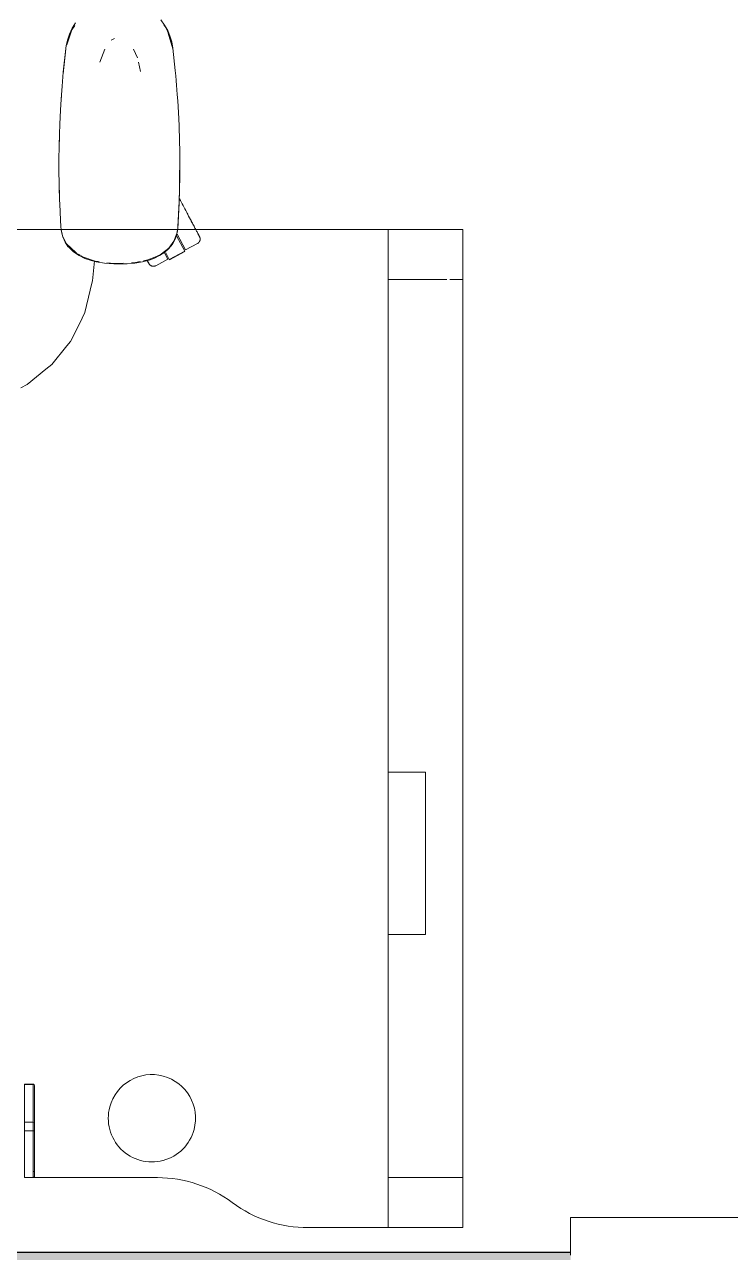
# Model space of a CAD drawing. Header units: millimetres. Extents: x 155927 to 326028, y -36033 to 97293.
# Drawn here: x 158140 to 158706, y 20658 to 21642 of the extents above; entities that cross this region are included whole.
import ezdxf

# ---------------------------------------------------------------- set-up
doc = ezdxf.new("R2010")
doc.units = ezdxf.units.MM
doc.header["$MEASUREMENT"] = 0
for name, color, linetype, lineweight in [('A-WALL-PATT', 7, 'CONTINUOUS', 9), ('G-IMPT', 8, 'CONTINUOUS', 9), ('I-FURN', 8, 'CONTINUOUS', 9), ('I-WALL', 7, 'CONTINUOUS', 9)]:
    doc.layers.add(name, color=color, linetype=linetype, lineweight=lineweight)

msp = doc.modelspace()

# ---------------------------------------------------------------- hatches: boundary and pattern name
at = {"layer": 'A-WALL-PATT'}
msp.add_hatch(color=256, dxfattribs=at).paths.add_polyline_path([(161148.83, 20555.61), (161148.83, 20657.61), (160977.67, 20657.61), (160977.67, 20620.54), (158577.67, 20620.54), (158577.67, 20657.61), (156862.83, 20657.61), (156862.83, 20555.61), (161119.62, 20555.61)], flags=0)

# ---------------------------------------------------------------- linework, layer by layer
at = {"layer": 'G-IMPT'}
for p, q in [((158177.52, 21637.66), (158173.7, 21625.81)), ((158173.91, 21628.44), (158177.52, 21637.66)), ((158177.91, 21638.98), (158175.72, 21634.4)), ((158177.52, 21637.66), (158176.61, 21634.95)), ((158177.52, 21637.66), (158179.94, 21641.24)), ((158177.91, 21638.98), (158180.64, 21643.31)), ((158249.01, 21645.67), (158252, 21641.59)), ((158251.31, 21641.63), (158252.9, 21639.52)), ((158254.51, 21637.15), (158252, 21641.59)), ((158256.64, 21631.46), (158252.9, 21639.52)), ((158254.51, 21637.15), (158256.32, 21632.91)), ((158173.12, 21625.31), (158174.27, 21630.27)), ((158173.33, 21625.38), (158173.91, 21628.44)), ((158176.61, 21634.95), (158173.7, 21625.81)), ((158175.72, 21634.4), (158174.27, 21630.27)), ((158209.69, 21629.74), (158209.23, 21629.44)), ((158211.91, 21630.75), (158209.69, 21629.74)), ((158258.69, 21622.49), (158254.85, 21634.95)), ((158254.85, 21634.95), (158257.77, 21625.81)), ((158256.32, 21632.91), (158257.79, 21628.05)), ((158256.64, 21631.46), (158258.56, 21623.06)), ((158258.69, 21623), (158257.79, 21628.05)), ((158173.12, 21625.31), (158170.66, 21602.35)), ((158170.66, 21602.35), (158172.78, 21622.49)), ((158173.12, 21625.31), (158170.76, 21603.87)), ((158173.12, 21625.31), (158172.78, 21622.49)), ((158200.02, 21611.79), (158204.16, 21622.21)), ((158227.11, 21622.12), (158230.38, 21615.34)), ((158258.69, 21622.49), (158257.77, 21625.81)), ((158260.59, 21605.08), (158258.69, 21623)), ((158232.72, 21604.29), (158231.14, 21611.72)), ((158170.76, 21603.87), (158169.78, 21592.47)), ((158260.94, 21600.95), (158260.59, 21605.08)), ((158262.18, 21585.89), (158260.94, 21600.95)), ((158169.05, 21582.19), (158169.78, 21592.47)), ((158261.53, 21594.07), (158261.37, 21595.75)), ((158169.05, 21582.19), (158168.49, 21573.32)), ((158169.19, 21584.23), (158169.1, 21582.33)), ((158169.19, 21584.23), (158169.32, 21585.65)), ((158262.18, 21585.89), (158262.51, 21580.8)), ((158262.51, 21580.8), (158263.32, 21566.66)), ((158167.95, 21562.01), (158168.49, 21573.32)), ((158167.95, 21562.01), (158167.66, 21554.13)), ((158263.57, 21560.64), (158263.32, 21566.66)), ((158263.57, 21560.64), (158263.96, 21548.88)), ((158167.36, 21541.82), (158167.66, 21554.13)), ((158167.58, 21550.26), (158167.5, 21548.6)), ((158167.5, 21548.6), (158167.5, 21546.52)), ((158263.71, 21555.75), (158263.82, 21553.82)), ((158263.82, 21553.82), (158263.84, 21552.32)), ((158264.13, 21540.46), (158263.96, 21548.88)), ((158167.36, 21541.82), (158167.29, 21536.35)), ((158264.13, 21540.46), (158264.01, 21510.44)), ((158264.13, 21540.46), (158264.17, 21520.28)), ((158264.13, 21540.46), (158264.22, 21529.67)), ((158167.28, 21521.64), (158167.29, 21536.35)), ((158264.01, 21510.44), (158264.22, 21529.67)), ((158167.33, 21517.13), (158167.28, 21521.64)), ((158264.17, 21520.28), (158263.67, 21498.88)), ((158264.17, 21520.28), (158263.71, 21500.09)), ((158264.17, 21520.28), (158264.01, 21510.44)), ((158264.15, 21518.24), (158264.08, 21516.33)), ((158264.13, 21520.39), (158264.15, 21518.24)), ((158167.33, 21517.13), (158167.71, 21501.46)), ((158167.51, 21510.4), (158167.51, 21508.18)), ((158264.01, 21510.44), (158263.67, 21498.88)), ((158167.65, 21504.86), (158167.51, 21508.18)), ((158167.71, 21501.46), (158167.84, 21497.91)), ((158263.71, 21500.09), (158262.62, 21478.31)), ((158263.67, 21498.88), (158262.62, 21478.31)), ((158263.71, 21500.09), (158262.73, 21479.91)), ((158263.67, 21498.88), (158263.71, 21500.09)), ((158168.45, 21485.35), (158167.84, 21497.91)), ((158168.45, 21485.35), (158168.73, 21479.69)), ((158169.16, 21477.61), (158168.73, 21479.91)), ((158168.73, 21479.69), (158168.99, 21477.61)), ((158262.62, 21478.31), (158262.73, 21479.91)), ((158168.99, 21477.61), (158169.23, 21475.68)), ((158170.1, 21472.57), (158169.16, 21477.61)), ((158169.23, 21475.68), (158170.3, 21471.73)), ((158172.21, 21468.31), (158170.1, 21472.57)), ((158172.29, 21467.4), (158170.3, 21471.73)), ((158260.16, 21469.28), (158258.21, 21465.84)), ((158261.91, 21474.44), (158259.5, 21468.25)), ((158260.16, 21469.28), (158261.56, 21472.92)), ((158261.92, 21474.26), (158261.56, 21472.92)), ((158261.91, 21474.44), (158262.39, 21477.61)), ((158261.92, 21474.26), (158262.37, 21476.66)), ((158262.62, 21478.31), (158262.37, 21476.66)), ((158172.21, 21468.31), (158173.31, 21466.07)), ((158172.29, 21467.4), (158174.49, 21464.18)), ((158173.31, 21466.07), (158175.54, 21463.66)), ((158180.7, 21459.17), (158173.31, 21466.07)), ((158178.62, 21460.36), (158173.31, 21466.07)), ((158175.62, 21462.86), (158174.49, 21464.18)), ((158179.08, 21460.58), (158175.54, 21463.66)), ((158175.62, 21462.86), (158178.67, 21459.99)), ((158181.77, 21458.48), (158178.62, 21460.36)), ((158178.67, 21459.99), (158182.13, 21457.55)), ((158180.7, 21459.17), (158179.23, 21460.45)), ((158248.04, 21456.78), (158252.09, 21459.44)), ((158255.33, 21462.62), (158248.54, 21457.41)), ((158252.09, 21459.44), (158255.13, 21462.1)), ((158258.21, 21465.84), (158255.13, 21462.1)), ((158259.5, 21468.25), (158255.33, 21462.62)), ((158183.5, 21456.74), (158182.13, 21457.55)), ((158184, 21457.15), (158182.56, 21458.01)), ((158188.14, 21454.54), (158183.5, 21456.74)), ((158186.92, 21455.4), (158184.46, 21456.87)), ((158196.31, 21452.37), (158186.92, 21455.4)), ((158193.22, 21452.8), (158188.14, 21454.54)), ((158193.22, 21452.8), (158197.15, 21451.82)), ((158195.69, 21452.5), (158194.25, 21436.62)), ((158199.6, 21451.91), (158196.31, 21452.37)), ((158197.15, 21451.82), (158203.91, 21450.7)), ((158211.23, 21450.13), (158203.91, 21450.7)), ((158208.57, 21450.64), (158205.79, 21451.04)), ((158208.57, 21450.64), (158215.73, 21450.41)), ((158211.23, 21450.13), (158215.73, 21450.04)), ((158218.84, 21450.6), (158215.73, 21450.41)), ((158215.73, 21450.04), (158222.07, 21450.22)), ((158228.22, 21450.78), (158222.07, 21450.22)), ((158228.56, 21451.2), (158225.36, 21451)), ((158228.22, 21450.78), (158234.16, 21451.78)), ((158232.31, 21451.97), (158228.56, 21451.2)), ((158239.64, 21453.21), (158234.16, 21451.78)), ((158238.52, 21453.24), (158235.06, 21452.53)), ((158238.52, 21453.24), (158244.15, 21455.57)), ((158239.64, 21453.21), (158243.97, 21454.8)), ((158248.04, 21456.78), (158243.97, 21454.8)), ((158248.54, 21457.41), (158244.15, 21455.57)), ((158192.37, 21428.96), (158192.95, 21431.33)), ((158194.25, 21436.62), (158192.95, 21431.33)), ((158187.96, 21411.02), (158192.37, 21428.96)), ((158185.81, 21406.66), (158187.96, 21411.02)), ((158185.81, 21406.66), (158180.17, 21395.19)), ((158176.64, 21388.02), (158180.17, 21395.19)), ((158173.67, 21384.37), (158161.5, 21369.42)), ((158173.67, 21384.37), (158176.64, 21388.02)), ((158141.7, 21353.46), (158156.84, 21365.66)), ((158161.5, 21369.42), (158156.84, 21365.66)), ((158141.7, 21353.46), (158136.57, 21350.75))]:
    msp.add_line(p, q, dxfattribs=at)
at = {"layer": 'I-FURN'}
for p, q in [((158264.15, 21501.79), (158263.63, 21502.78)), ((158263.87, 21502.32), (158264.39, 21501.34)), ((158264.68, 21500.8), (158264.15, 21501.79)), ((158264.39, 21501.34), (158264.92, 21500.34)), ((158265.21, 21499.8), (158264.68, 21500.8)), ((158264.92, 21500.34), (158265.45, 21499.34)), ((158265.74, 21498.8), (158265.21, 21499.8)), ((158265.45, 21499.34), (158265.99, 21498.34)), ((158266.28, 21497.8), (158265.74, 21498.8)), ((158265.99, 21498.34), (158266.52, 21497.34)), ((158266.81, 21496.79), (158266.28, 21497.8)), ((158266.52, 21497.34), (158267.06, 21496.33)), ((158267.34, 21495.79), (158266.81, 21496.79)), ((158267.06, 21496.33), (158267.59, 21495.33)), ((158267.88, 21494.79), (158267.34, 21495.79)), ((158267.59, 21495.33), (158268.12, 21494.32)), ((158268.41, 21493.79), (158267.88, 21494.79)), ((158268.12, 21494.32), (158268.65, 21493.33)), ((158268.94, 21492.79), (158268.41, 21493.79)), ((158268.65, 21493.33), (158269.18, 21492.34)), ((158269.46, 21491.8), (158268.94, 21492.79)), ((158269.18, 21492.34), (158269.7, 21491.35)), ((158269.98, 21490.83), (158269.46, 21491.8)), ((158269.7, 21491.35), (158270.22, 21490.38)), ((158270.5, 21489.86), (158269.98, 21490.83)), ((158270.22, 21490.38), (158270.73, 21489.42)), ((158271.01, 21488.9), (158270.5, 21489.86)), ((158270.73, 21489.42), (158271.24, 21488.46)), ((158271.51, 21487.96), (158271.01, 21488.9)), ((158271.24, 21488.46), (158271.74, 21487.53)), ((158272, 21487.03), (158271.51, 21487.96)), ((158271.74, 21487.53), (158272.23, 21486.6)), ((158272.49, 21486.11), (158272, 21487.03)), ((158272.23, 21486.6), (158272.71, 21485.7)), ((158272.97, 21485.22), (158272.49, 21486.11)), ((158272.71, 21485.7), (158273.18, 21484.81)), ((158273.43, 21484.34), (158272.97, 21485.22)), ((158273.18, 21484.81), (158273.64, 21483.94)), ((158273.89, 21483.48), (158273.43, 21484.34)), ((158273.64, 21483.94), (158274.09, 21483.1)), ((158274.33, 21482.65), (158273.89, 21483.48)), ((158274.76, 21481.84), (158274.33, 21482.65)), ((158275.18, 21481.05), (158274.76, 21481.84)), ((158275.59, 21480.29), (158275.18, 21481.05)), ((158275.98, 21479.55), (158275.59, 21480.29)), ((158276.35, 21478.84), (158275.98, 21479.55)), ((158491.27, 21477.61), (156891.27, 21477.61)), ((156891.27, 21477.61), (158491.27, 21477.61)), ((158261.49, 21472.71), (158268.14, 21460.2)), ((158268.68, 21461.33), (158261.95, 21473.99)), ((158276.71, 21478.17), (158276.35, 21478.84)), ((158277.06, 21477.52), (158276.71, 21478.17)), ((158277.39, 21476.9), (158277.06, 21477.52)), ((158277.7, 21476.32), (158277.39, 21476.9)), ((158277.53, 21476.63), (158277.83, 21476.06)), ((158277.99, 21475.77), (158277.7, 21476.32)), ((158277.83, 21476.06), (158278.12, 21475.52)), ((158278.26, 21475.25), (158277.99, 21475.77)), ((158278.12, 21475.52), (158278.39, 21475.02)), ((158278.52, 21474.77), (158278.26, 21475.25)), ((158278.39, 21475.02), (158278.63, 21474.56)), ((158278.76, 21474.32), (158278.52, 21474.77)), ((158278.63, 21474.56), (158278.86, 21474.13)), ((158278.98, 21473.91), (158278.76, 21474.32)), ((158278.86, 21474.13), (158279.07, 21473.74)), ((158279.17, 21473.54), (158278.98, 21473.91)), ((158279.07, 21473.74), (158279.26, 21473.38)), ((158279.35, 21473.2), (158279.17, 21473.54)), ((158279.26, 21473.38), (158279.43, 21473.06)), ((158279.51, 21472.91), (158279.35, 21473.2)), ((158279.43, 21473.06), (158279.58, 21472.78)), ((158279.65, 21472.65), (158279.51, 21472.91)), ((158279.58, 21472.78), (158279.7, 21472.54)), ((158279.77, 21472.43), (158279.65, 21472.65)), ((158279.7, 21472.54), (158279.81, 21472.34)), ((158279.86, 21472.25), (158279.77, 21472.43)), ((158279.81, 21472.34), (158279.9, 21472.18)), ((158279.94, 21472.11), (158279.86, 21472.25)), ((158279.9, 21472.18), (158279.96, 21472.06)), ((158279.99, 21472.01), (158279.94, 21472.11)), ((158279.96, 21472.06), (158280.01, 21471.97)), ((158280.02, 21471.95), (158279.99, 21472.01)), ((158280.01, 21471.97), (158280.03, 21471.93)), ((158280.03, 21471.93), (158280.02, 21471.95)), ((158280.03, 21471.93), (158280.1, 21471.78)), ((158280.03, 21471.93), (158280.03, 21471.93)), ((158280.1, 21471.78), (158280.17, 21471.64)), ((158280.17, 21471.64), (158280.23, 21471.49)), ((158280.23, 21471.49), (158280.29, 21471.34)), ((158280.29, 21471.34), (158280.34, 21471.18)), ((158280.34, 21471.18), (158280.38, 21471.03)), ((158280.4, 21469.11), (158280.36, 21468.95)), ((158280.38, 21471.03), (158280.42, 21470.87)), ((158280.43, 21469.27), (158280.4, 21469.11)), ((158280.42, 21470.87), (158280.45, 21470.71)), ((158280.46, 21469.43), (158280.43, 21469.27)), ((158280.45, 21470.71), (158280.47, 21470.55)), ((158280.48, 21469.59), (158280.46, 21469.43)), ((158280.47, 21470.55), (158280.49, 21470.39)), ((158280.49, 21469.75), (158280.48, 21469.59)), ((158280.49, 21470.39), (158280.5, 21470.23)), ((158280.5, 21469.91), (158280.49, 21469.75)), ((158280.5, 21470.23), (158280.5, 21470.07)), ((158280.5, 21470.07), (158280.5, 21469.91)), ((158431.27, 21477.61), (158431.27, 21437.61)), ((158431.27, 21042.61), (158431.27, 21477.61)), ((158491.27, 21477.61), (158431.27, 21477.61)), ((158431.27, 21477.61), (158491.27, 21477.61)), ((158491.27, 21477.61), (158491.27, 20677.61)), ((158491.27, 21437.61), (158491.27, 21477.61)), ((158491.27, 20677.61), (158491.27, 21477.61)), ((158491.27, 21477.61), (158491.27, 20677.61)), ((158268.14, 21460.2), (158255.78, 21453.63)), ((158255.87, 21453.46), (158268.24, 21460.03)), ((158268.68, 21461.33), (158278.37, 21466.48)), ((158278.4, 21466.5), (158278.37, 21466.48)), ((158278.54, 21466.58), (158278.4, 21466.5)), ((158278.68, 21466.66), (158278.54, 21466.58)), ((158278.81, 21466.75), (158278.68, 21466.66)), ((158278.94, 21466.85), (158278.81, 21466.75)), ((158279.07, 21466.95), (158278.94, 21466.85)), ((158279.19, 21467.06), (158279.07, 21466.95)), ((158279.31, 21467.17), (158279.19, 21467.06)), ((158279.42, 21467.28), (158279.31, 21467.17)), ((158279.53, 21467.4), (158279.42, 21467.28)), ((158279.63, 21467.53), (158279.53, 21467.4)), ((158279.73, 21467.66), (158279.63, 21467.53)), ((158279.82, 21467.79), (158279.73, 21467.66)), ((158279.91, 21467.92), (158279.82, 21467.79)), ((158279.99, 21468.06), (158279.91, 21467.92)), ((158280.06, 21468.21), (158279.99, 21468.06)), ((158280.13, 21468.35), (158280.06, 21468.21)), ((158280.2, 21468.5), (158280.13, 21468.35)), ((158280.26, 21468.65), (158280.2, 21468.5)), ((158280.31, 21468.8), (158280.26, 21468.65)), ((158280.36, 21468.95), (158280.31, 21468.8)), ((158238.02, 21452.96), (158238.25, 21452.53)), ((158238.36, 21452.32), (158238.14, 21452.73)), ((158238.25, 21452.53), (158238.45, 21452.14)), ((158238.56, 21451.94), (158238.36, 21452.32)), ((158238.45, 21452.14), (158238.64, 21451.78)), ((158238.74, 21451.61), (158238.56, 21451.94)), ((158238.64, 21451.78), (158238.81, 21451.47)), ((158238.9, 21451.31), (158238.74, 21451.61)), ((158238.81, 21451.47), (158238.96, 21451.19)), ((158239.03, 21451.05), (158238.9, 21451.31)), ((158238.96, 21451.19), (158239.09, 21450.95)), ((158239.15, 21450.83), (158239.03, 21451.05)), ((158239.09, 21450.95), (158239.2, 21450.74)), ((158239.25, 21450.65), (158239.15, 21450.83)), ((158239.2, 21450.74), (158239.28, 21450.58)), ((158239.32, 21450.51), (158239.25, 21450.65)), ((158239.28, 21450.58), (158239.35, 21450.46)), ((158239.37, 21450.41), (158239.32, 21450.51)), ((158239.35, 21450.46), (158239.39, 21450.38)), ((158239.41, 21450.35), (158239.37, 21450.41)), ((158239.39, 21450.38), (158239.41, 21450.34)), ((158239.42, 21450.33), (158239.41, 21450.35)), ((158239.41, 21450.34), (158239.42, 21450.33)), ((158239.44, 21450.29), (158239.42, 21450.33)), ((158239.52, 21450.15), (158239.44, 21450.29)), ((158239.6, 21450.02), (158239.52, 21450.15)), ((158239.69, 21449.88), (158239.6, 21450.02)), ((158239.79, 21449.75), (158239.69, 21449.88)), ((158239.89, 21449.63), (158239.79, 21449.75)), ((158240, 21449.51), (158239.89, 21449.63)), ((158240.11, 21449.39), (158240, 21449.51)), ((158240.22, 21449.28), (158240.11, 21449.39)), ((158244.87, 21448.67), (158254.55, 21453.82)), ((158254.55, 21453.82), (158251.79, 21459.01)), ((158255.78, 21453.63), (158252.97, 21458.92)), ((158240.34, 21449.17), (158240.22, 21449.28)), ((158240.47, 21449.07), (158240.34, 21449.17)), ((158240.6, 21448.97), (158240.47, 21449.07)), ((158240.73, 21448.88), (158240.6, 21448.97)), ((158240.86, 21448.79), (158240.73, 21448.88)), ((158241, 21448.71), (158240.86, 21448.79)), ((158241.14, 21448.63), (158241, 21448.71)), ((158241.29, 21448.56), (158241.14, 21448.63)), ((158241.44, 21448.5), (158241.29, 21448.56)), ((158241.59, 21448.44), (158241.44, 21448.5)), ((158241.74, 21448.39), (158241.59, 21448.44)), ((158241.89, 21448.34), (158241.74, 21448.39)), ((158242.05, 21448.3), (158241.89, 21448.34)), ((158242.21, 21448.27), (158242.05, 21448.3)), ((158242.37, 21448.24), (158242.21, 21448.27)), ((158242.53, 21448.22), (158242.37, 21448.24)), ((158242.69, 21448.2), (158242.53, 21448.22)), ((158242.85, 21448.2), (158242.69, 21448.2)), ((158243.01, 21448.19), (158242.85, 21448.2)), ((158243.17, 21448.2), (158243.01, 21448.19)), ((158243.33, 21448.21), (158243.17, 21448.2)), ((158243.49, 21448.23), (158243.33, 21448.21)), ((158243.65, 21448.25), (158243.49, 21448.23)), ((158243.81, 21448.28), (158243.65, 21448.25)), ((158243.97, 21448.32), (158243.81, 21448.28)), ((158244.12, 21448.36), (158243.97, 21448.32)), ((158244.28, 21448.41), (158244.12, 21448.36)), ((158244.43, 21448.46), (158244.28, 21448.41)), ((158244.58, 21448.53), (158244.43, 21448.46)), ((158244.72, 21448.59), (158244.58, 21448.53)), ((158244.87, 21448.67), (158244.72, 21448.59)), ((158431.27, 21437.61), (158431.27, 20717.61)), ((158478.38, 21437.61), (158431.27, 21437.61)), ((158478.38, 21437.61), (158431.27, 21437.61)), ((158491.27, 21437.61), (158480.69, 21437.61)), ((158491.27, 21437.61), (158480.69, 21437.61)), ((158491.27, 20717.61), (158491.27, 21437.61)), ((158431.27, 20912.61), (158431.27, 21042.61)), ((158461.27, 21042.61), (158431.27, 21042.61)), ((158431.27, 21042.61), (158461.27, 21042.61)), ((158461.27, 21042.61), (158461.27, 20912.61)), ((158461.27, 20912.61), (158461.27, 21042.61)), ((158431.27, 20677.61), (158431.27, 20912.61)), ((158461.27, 20912.61), (158431.27, 20912.61)), ((158461.27, 20912.61), (158431.27, 20912.61)), ((158146.7, 20792.45), (158139.7, 20792.45)), ((158146.7, 20792.45), (158139.7, 20792.45)), ((158139.7, 20792.45), (158146.7, 20792.45)), ((158139.7, 20792.45), (158139.7, 20792.27)), ((158146.7, 20792.27), (158139.7, 20792.27)), ((158139.7, 20792.27), (158139.7, 20761.99)), ((158146.7, 20792.45), (158146.7, 20792.27)), ((158146.7, 20792.27), (158146.7, 20761.99)), ((158147.44, 20792.12), (158147.47, 20792.09)), ((158147.7, 20761.17), (158147.7, 20791.45)), ((158147.7, 20761.17), (158147.7, 20791.45)), ((158146.7, 20761.99), (158139.7, 20761.99)), ((158139.7, 20761.99), (158139.7, 20755.07)), ((158146.7, 20761.99), (158146.7, 20755.07)), ((158147.7, 20761.17), (158147.7, 20722.6)), ((158147.7, 20755.63), (158147.7, 20761.17)), ((158146.7, 20755.07), (158139.7, 20755.07)), ((158139.7, 20755.07), (158139.7, 20717.61)), ((158146.7, 20755.07), (158146.7, 20717.61)), ((158147.7, 20718.61), (158147.7, 20755.63)), ((158147.7, 20722.6), (158146.7, 20722.6)), ((158147.7, 20722.6), (158147.7, 20718.61)), ((158146.7, 20717.61), (158139.7, 20717.61)), ((158139.7, 20717.6), (158146.7, 20717.6)), ((158146.7, 20717.61), (158246.27, 20717.61)), ((158246.27, 20717.61), (158146.7, 20717.61)), ((158431.27, 20717.61), (158431.27, 20677.61)), ((158491.27, 20717.61), (158431.27, 20717.61)), ((158491.27, 20717.61), (158431.27, 20717.61)), ((158491.27, 20677.61), (158491.27, 20717.61)), ((158577.67, 20655.54), (158577.67, 20685.54)), ((158577.67, 20685.54), (160977.67, 20685.54)), ((158367.38, 20677.61), (158491.27, 20677.61)), ((158491.27, 20677.61), (158367.38, 20677.61)), ((158491.27, 20677.61), (158431.27, 20677.61)), ((158491.27, 20677.61), (158431.27, 20677.61))]:
    msp.add_line(p, q, dxfattribs=at)
at = {"layer": 'I-FURN', "flags": 128}
for points in [[(158146.7, 20792.45), (158146.74, 20792.45), (158146.78, 20792.45), (158146.82, 20792.44), (158146.86, 20792.44), (158146.9, 20792.43), (158146.94, 20792.42), (158146.98, 20792.41), (158147.01, 20792.4), (158147.05, 20792.38), (158147.09, 20792.37), (158147.13, 20792.35), (158147.16, 20792.34), (158147.2, 20792.32)], [(158147.7, 20755.63), (158147.7, 20755.77), (158147.7, 20755.91), (158147.7, 20756.05), (158147.7, 20756.19), (158147.7, 20756.34), (158147.7, 20756.48), (158147.7, 20756.63), (158147.7, 20756.79), (158147.7, 20756.94), (158147.7, 20757.1), (158147.7, 20757.26), (158147.7, 20757.41), (158147.7, 20757.57), (158147.7, 20757.73), (158147.7, 20757.89), (158147.7, 20758.05), (158147.7, 20758.21), (158147.7, 20758.37), (158147.7, 20758.53), (158147.7, 20758.69), (158147.7, 20758.84), (158147.7, 20759), (158147.7, 20759.15), (158147.7, 20759.3), (158147.7, 20759.45), (158147.7, 20759.6), (158147.7, 20759.74), (158147.7, 20759.88), (158147.7, 20760.02), (158147.7, 20760.15), (158147.7, 20760.28), (158147.7, 20760.41), (158147.7, 20760.53), (158147.7, 20760.65), (158147.7, 20760.76), (158147.7, 20760.87), (158147.7, 20760.98), (158147.7, 20761.08), (158147.7, 20761.17)], [(158147.7, 20718.61), (158147.7, 20718.89), (158147.7, 20719.3), (158147.7, 20719.85), (158147.7, 20720.53), (158147.7, 20721.35), (158147.7, 20722.3), (158147.7, 20723.38), (158147.7, 20724.59), (158147.7, 20725.92), (158147.7, 20727.38), (158147.7, 20728.96), (158147.7, 20730.67), (158147.7, 20732.49), (158147.7, 20734.42), (158147.7, 20736.46), (158147.7, 20738.62), (158147.7, 20740.87), (158147.7, 20743.23), (158147.7, 20745.68), (158147.7, 20748.23), (158147.7, 20750.87), (158147.7, 20753.59), (158147.7, 20755.63)], [(158147.7, 20722.6), (158147.7, 20722.44), (158147.7, 20722.28), (158147.7, 20722.12), (158147.7, 20721.97), (158147.7, 20721.81), (158147.7, 20721.65), (158147.7, 20721.5), (158147.7, 20721.34), (158147.7, 20721.19), (158147.7, 20721.04), (158147.7, 20720.9), (158147.7, 20720.76), (158147.7, 20720.61), (158147.7, 20720.48), (158147.7, 20720.34), (158147.7, 20720.21), (158147.7, 20720.09), (158147.7, 20719.96), (158147.7, 20719.85), (158147.7, 20719.73), (158147.7, 20719.62), (158147.7, 20719.52), (158147.7, 20719.42), (158147.7, 20719.33), (158147.7, 20719.24), (158147.7, 20719.15), (158147.7, 20719.07), (158147.7, 20719), (158147.7, 20718.94), (158147.7, 20718.87), (158147.7, 20718.82), (158147.7, 20718.77), (158147.7, 20718.73), (158147.7, 20718.69), (158147.7, 20718.66), (158147.7, 20718.64), (158147.7, 20718.62), (158147.7, 20718.61), (158147.7, 20718.6)], [(158147.7, 20718.6), (158147.7, 20718.56), (158147.7, 20718.52), (158147.69, 20718.48), (158147.69, 20718.44), (158147.68, 20718.4), (158147.67, 20718.36), (158147.66, 20718.33), (158147.65, 20718.29), (158147.64, 20718.25), (158147.62, 20718.21), (158147.6, 20718.18), (158147.59, 20718.14), (158147.57, 20718.11), (158147.55, 20718.07), (158147.53, 20718.04), (158147.5, 20718.01), (158147.48, 20717.97), (158147.45, 20717.94), (158147.43, 20717.91), (158147.4, 20717.88), (158147.37, 20717.86), (158147.34, 20717.83), (158147.31, 20717.81), (158147.27, 20717.78), (158147.24, 20717.76), (158147.21, 20717.74), (158147.17, 20717.72), (158147.14, 20717.7), (158147.1, 20717.69), (158147.06, 20717.67), (158147.03, 20717.66), (158146.99, 20717.64), (158146.95, 20717.63), (158146.91, 20717.62), (158146.87, 20717.62), (158146.83, 20717.61), (158146.79, 20717.61), (158146.75, 20717.6), (158146.71, 20717.6), (158146.7, 20717.6)], [(158147.7, 20718.6), (158147.7, 20718.61), (158147.7, 20718.61)]]:
    msp.add_lwpolyline(points, dxfattribs=at)
at = {"layer": 'I-FURN'}
for centre, radius, start, end in [((158241.82, 20765.19), 35, 345, 165), ((158241.82, 20765.19), 35, 165, 284.70044), ((158241.82, 20765.19), 35, 285, 345), ((158246.27, 20617.61), 100, 53.1301, 90), ((158246.27, 20617.61), 100, 53.1301, 90), ((158366.29, 20777.64), 100.03, 233.1301, 270.62561), ((158366.29, 20777.64), 100.03, 233.1301, 270.62561)]:
    msp.add_arc(centre, radius, start, end, dxfattribs=at)
for centre, major_axis, ratio, start_param, end_param in [((158146.7, 20791.45), (1, 0), 0.819152, 0, 1.570796), ((158146.7, 20761.17), (-1, 0), 0.819152, 3.141593, 4.712389), ((158146.7, 20755.63), (-1, 0), 0.56467, 1.570796, 3.141593), ((158146.7, 20718.61), (-1, 0), 0.998113, 1.570796, 3.141593)]:
    msp.add_ellipse(centre, major_axis=major_axis, ratio=ratio, start_param=start_param, end_param=end_param, dxfattribs=at)
at = {"layer": 'I-WALL', "lineweight": 30}
msp.add_line((158577.67, 20657.61), (156862.83, 20657.61), dxfattribs=at)

doc.saveas('drawing.dxf')
